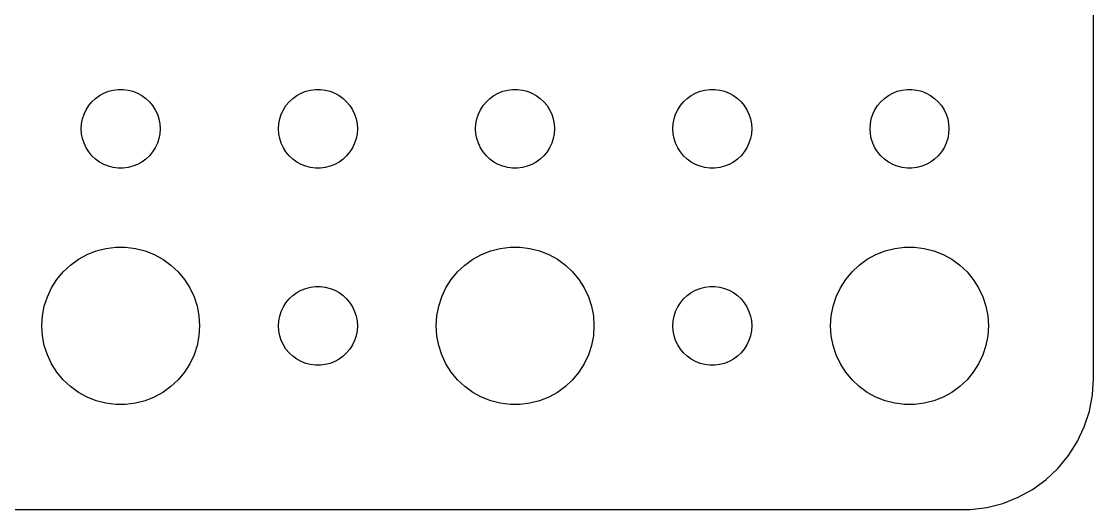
# Model space of a CAD drawing. Header units: metres. Extents: x -74 to 74, y -44 to 44.
# Drawn here: x 33.73 to 74.5, y -44.49 to -25.92 of the extents above; entities that cross this region are included whole.
import ezdxf

# ---------------------------------------------------------------- set-up
doc = ezdxf.new("R2010")
doc.units = ezdxf.units.M

msp = doc.modelspace()

# ---------------------------------------------------------------- linework, layer by layer
for p, q in [((74.5, -39.5), (74.5, 39.5)), ((37.0365, -28.5734), (37.2189, -28.5266)), ((37.2189, -28.5266), (37.4058, -28.503)), ((37.4058, -28.503), (37.5942, -28.503)), ((37.5942, -28.503), (37.7811, -28.5266)), ((37.7811, -28.5266), (37.9635, -28.5734)), ((44.5365, -28.5734), (44.7189, -28.5266)), ((44.7189, -28.5266), (44.9058, -28.503)), ((44.9058, -28.503), (45.0942, -28.503)), ((45.0942, -28.503), (45.2811, -28.5266)), ((45.2811, -28.5266), (45.4635, -28.5734)), ((52.0365, -28.5734), (52.2189, -28.5266)), ((52.2189, -28.5266), (52.4058, -28.503)), ((52.4058, -28.503), (52.5942, -28.503)), ((52.5942, -28.503), (52.7811, -28.5266)), ((52.7811, -28.5266), (52.9635, -28.5734)), ((59.5365, -28.5734), (59.7189, -28.5266)), ((59.7189, -28.5266), (59.9058, -28.503)), ((59.9058, -28.503), (60.0942, -28.503)), ((60.0942, -28.503), (60.2811, -28.5266)), ((60.2811, -28.5266), (60.4635, -28.5734)), ((67.0365, -28.5734), (67.2189, -28.5266)), ((67.2189, -28.5266), (67.4058, -28.503)), ((67.4058, -28.503), (67.5942, -28.503)), ((67.5942, -28.503), (67.7811, -28.5266)), ((67.7811, -28.5266), (67.9635, -28.5734)), ((36.4065, -28.9732), (36.5439, -28.8442)), ((36.5439, -28.8442), (36.6963, -28.7335)), ((36.6963, -28.7335), (36.8613, -28.6427)), ((36.8613, -28.6427), (37.0365, -28.5734)), ((37.9635, -28.5734), (38.1387, -28.6427)), ((38.1387, -28.6427), (38.3037, -28.7335)), ((38.3037, -28.7335), (38.4561, -28.8442)), ((38.4561, -28.8442), (38.5934, -28.9732)), ((43.9065, -28.9732), (44.0439, -28.8442)), ((44.0439, -28.8442), (44.1963, -28.7335)), ((44.1963, -28.7335), (44.3613, -28.6427)), ((44.3613, -28.6427), (44.5365, -28.5734)), ((45.4635, -28.5734), (45.6387, -28.6427)), ((45.6387, -28.6427), (45.8037, -28.7335)), ((45.8037, -28.7335), (45.9561, -28.8442)), ((45.9561, -28.8442), (46.0934, -28.9732)), ((51.4065, -28.9732), (51.5439, -28.8442)), ((51.5439, -28.8442), (51.6963, -28.7335)), ((51.6963, -28.7335), (51.8613, -28.6427)), ((51.8613, -28.6427), (52.0365, -28.5734)), ((52.9635, -28.5734), (53.1387, -28.6427)), ((53.1387, -28.6427), (53.3037, -28.7335)), ((53.3037, -28.7335), (53.4561, -28.8442)), ((53.4561, -28.8442), (53.5934, -28.9732)), ((58.9065, -28.9732), (59.0439, -28.8442)), ((59.0439, -28.8442), (59.1963, -28.7335)), ((59.1963, -28.7335), (59.3613, -28.6427)), ((59.3613, -28.6427), (59.5365, -28.5734)), ((60.4635, -28.5734), (60.6387, -28.6427)), ((60.6387, -28.6427), (60.8037, -28.7335)), ((60.8037, -28.7335), (60.9561, -28.8442)), ((60.9561, -28.8442), (61.0934, -28.9732)), ((66.4065, -28.9732), (66.5439, -28.8442)), ((66.5439, -28.8442), (66.6963, -28.7335)), ((66.6963, -28.7335), (66.8613, -28.6427)), ((66.8613, -28.6427), (67.0365, -28.5734)), ((67.9635, -28.5734), (68.1387, -28.6427)), ((68.1387, -28.6427), (68.3037, -28.7335)), ((68.3037, -28.7335), (68.4561, -28.8442)), ((68.4561, -28.8442), (68.5934, -28.9732)), ((36.1053, -29.4478), (36.1855, -29.2774)), ((36.1855, -29.2774), (36.2865, -29.1183)), ((36.2865, -29.1183), (36.4065, -28.9732)), ((38.5934, -28.9732), (38.7135, -29.1183)), ((38.7135, -29.1183), (38.8145, -29.2774)), ((38.8145, -29.2774), (38.8947, -29.4478)), ((43.6053, -29.4478), (43.6855, -29.2774)), ((43.6855, -29.2774), (43.7865, -29.1183)), ((43.7865, -29.1183), (43.9065, -28.9732)), ((46.0934, -28.9732), (46.2135, -29.1183)), ((46.2135, -29.1183), (46.3145, -29.2774)), ((46.3145, -29.2774), (46.3947, -29.4478)), ((51.1053, -29.4478), (51.1855, -29.2774)), ((51.1855, -29.2774), (51.2865, -29.1183)), ((51.2865, -29.1183), (51.4065, -28.9732)), ((53.5934, -28.9732), (53.7135, -29.1183)), ((53.7135, -29.1183), (53.8145, -29.2774)), ((53.8145, -29.2774), (53.8947, -29.4478)), ((58.6053, -29.4478), (58.6855, -29.2774)), ((58.6855, -29.2774), (58.7865, -29.1183)), ((58.7865, -29.1183), (58.9065, -28.9732)), ((61.0934, -28.9732), (61.2135, -29.1183)), ((61.2135, -29.1183), (61.3145, -29.2774)), ((61.3145, -29.2774), (61.3947, -29.4478)), ((66.1053, -29.4478), (66.1855, -29.2774)), ((66.1855, -29.2774), (66.2865, -29.1183)), ((66.2865, -29.1183), (66.4065, -28.9732)), ((68.5934, -28.9732), (68.7135, -29.1183)), ((68.7135, -29.1183), (68.8145, -29.2774)), ((68.8145, -29.2774), (68.8947, -29.4478)), ((36.0118, -29.812), (36.0471, -29.627)), ((36.0471, -29.627), (36.1053, -29.4478)), ((38.8947, -29.4478), (38.9529, -29.627)), ((38.9529, -29.627), (38.9882, -29.812)), ((43.5118, -29.812), (43.5471, -29.627)), ((43.5471, -29.627), (43.6053, -29.4478)), ((46.3947, -29.4478), (46.4529, -29.627)), ((46.4529, -29.627), (46.4882, -29.812)), ((51.0118, -29.812), (51.0471, -29.627)), ((51.0471, -29.627), (51.1053, -29.4478)), ((53.8947, -29.4478), (53.9529, -29.627)), ((53.9529, -29.627), (53.9882, -29.812)), ((58.5118, -29.812), (58.5471, -29.627)), ((58.5471, -29.627), (58.6053, -29.4478)), ((61.3947, -29.4478), (61.4529, -29.627)), ((61.4529, -29.627), (61.4882, -29.812)), ((66.0118, -29.812), (66.0471, -29.627)), ((66.0471, -29.627), (66.1053, -29.4478)), ((68.8947, -29.4478), (68.9529, -29.627)), ((68.9529, -29.627), (68.9882, -29.812)), ((36, -30), (36.0118, -29.812)), ((36.0118, -30.188), (36, -30)), ((38.9882, -29.812), (39, -30)), ((39, -30), (38.9882, -30.188)), ((43.5, -30), (43.5118, -29.812)), ((43.5118, -30.188), (43.5, -30)), ((46.4882, -29.812), (46.5, -30)), ((46.5, -30), (46.4882, -30.188)), ((51, -30), (51.0118, -29.812)), ((51.0118, -30.188), (51, -30)), ((53.9882, -29.812), (54, -30)), ((54, -30), (53.9882, -30.188)), ((58.5, -30), (58.5118, -29.812)), ((58.5118, -30.188), (58.5, -30)), ((61.4882, -29.812), (61.5, -30)), ((61.5, -30), (61.4882, -30.188)), ((66, -30), (66.0118, -29.812)), ((66.0118, -30.188), (66, -30)), ((68.9882, -29.812), (69, -30)), ((69, -30), (68.9882, -30.188)), ((36.0471, -30.373), (36.0118, -30.188)), ((36.1053, -30.5522), (36.0471, -30.373)), ((36.1855, -30.7226), (36.1053, -30.5522)), ((38.8947, -30.5522), (38.8145, -30.7226)), ((38.9529, -30.373), (38.8947, -30.5522)), ((38.9882, -30.188), (38.9529, -30.373)), ((43.5471, -30.373), (43.5118, -30.188)), ((43.6053, -30.5522), (43.5471, -30.373)), ((43.6855, -30.7226), (43.6053, -30.5522)), ((46.3947, -30.5522), (46.3145, -30.7226)), ((46.4529, -30.373), (46.3947, -30.5522)), ((46.4882, -30.188), (46.4529, -30.373)), ((51.0471, -30.373), (51.0118, -30.188)), ((51.1053, -30.5522), (51.0471, -30.373)), ((51.1855, -30.7226), (51.1053, -30.5522)), ((53.8947, -30.5522), (53.8145, -30.7226)), ((53.9529, -30.373), (53.8947, -30.5522)), ((53.9882, -30.188), (53.9529, -30.373)), ((58.5471, -30.373), (58.5118, -30.188)), ((58.6053, -30.5522), (58.5471, -30.373)), ((58.6855, -30.7226), (58.6053, -30.5522)), ((61.3947, -30.5522), (61.3145, -30.7226)), ((61.4529, -30.373), (61.3947, -30.5522)), ((61.4882, -30.188), (61.4529, -30.373)), ((66.0471, -30.373), (66.0118, -30.188)), ((66.1053, -30.5522), (66.0471, -30.373)), ((66.1855, -30.7226), (66.1053, -30.5522)), ((68.8947, -30.5522), (68.8145, -30.7226)), ((68.9529, -30.373), (68.8947, -30.5522)), ((68.9882, -30.188), (68.9529, -30.373)), ((36.2865, -30.8817), (36.1855, -30.7226)), ((36.4065, -31.0268), (36.2865, -30.8817)), ((38.7135, -30.8817), (38.5934, -31.0268)), ((38.8145, -30.7226), (38.7135, -30.8817)), ((43.7865, -30.8817), (43.6855, -30.7226)), ((43.9065, -31.0268), (43.7865, -30.8817)), ((46.2135, -30.8817), (46.0934, -31.0268)), ((46.3145, -30.7226), (46.2135, -30.8817)), ((51.2865, -30.8817), (51.1855, -30.7226)), ((51.4065, -31.0268), (51.2865, -30.8817)), ((53.7135, -30.8817), (53.5934, -31.0268)), ((53.8145, -30.7226), (53.7135, -30.8817)), ((58.7865, -30.8817), (58.6855, -30.7226)), ((58.9065, -31.0268), (58.7865, -30.8817)), ((61.2135, -30.8817), (61.0934, -31.0268)), ((61.3145, -30.7226), (61.2135, -30.8817)), ((66.2865, -30.8817), (66.1855, -30.7226)), ((66.4065, -31.0268), (66.2865, -30.8817)), ((68.7135, -30.8817), (68.5934, -31.0268)), ((68.8145, -30.7226), (68.7135, -30.8817)), ((36.5439, -31.1558), (36.4065, -31.0268)), ((36.6963, -31.2665), (36.5439, -31.1558)), ((36.8613, -31.3572), (36.6963, -31.2665)), ((37.0365, -31.4266), (36.8613, -31.3572)), ((38.1387, -31.3572), (37.9635, -31.4266)), ((38.3037, -31.2665), (38.1387, -31.3572)), ((38.4561, -31.1558), (38.3037, -31.2665)), ((38.5934, -31.0268), (38.4561, -31.1558)), ((44.0439, -31.1558), (43.9065, -31.0268)), ((44.1963, -31.2665), (44.0439, -31.1558)), ((44.3613, -31.3572), (44.1963, -31.2665)), ((44.5365, -31.4266), (44.3613, -31.3572)), ((45.6387, -31.3572), (45.4635, -31.4266)), ((45.8037, -31.2665), (45.6387, -31.3572)), ((45.9561, -31.1558), (45.8037, -31.2665)), ((46.0934, -31.0268), (45.9561, -31.1558)), ((51.5439, -31.1558), (51.4065, -31.0268)), ((51.6963, -31.2665), (51.5439, -31.1558)), ((51.8613, -31.3572), (51.6963, -31.2665)), ((52.0365, -31.4266), (51.8613, -31.3572)), ((53.1387, -31.3572), (52.9635, -31.4266)), ((53.3037, -31.2665), (53.1387, -31.3572)), ((53.4561, -31.1558), (53.3037, -31.2665)), ((53.5934, -31.0268), (53.4561, -31.1558)), ((59.0439, -31.1558), (58.9065, -31.0268)), ((59.1963, -31.2665), (59.0439, -31.1558)), ((59.3613, -31.3572), (59.1963, -31.2665)), ((59.5365, -31.4266), (59.3613, -31.3572)), ((60.6387, -31.3572), (60.4635, -31.4266)), ((60.8037, -31.2665), (60.6387, -31.3572)), ((60.9561, -31.1558), (60.8037, -31.2665)), ((61.0934, -31.0268), (60.9561, -31.1558)), ((66.5439, -31.1558), (66.4065, -31.0268)), ((66.6963, -31.2665), (66.5439, -31.1558)), ((66.8613, -31.3572), (66.6963, -31.2665)), ((67.0365, -31.4266), (66.8613, -31.3572)), ((68.1387, -31.3572), (67.9635, -31.4266)), ((68.3037, -31.2665), (68.1387, -31.3572)), ((68.4561, -31.1558), (68.3037, -31.2665)), ((68.5934, -31.0268), (68.4561, -31.1558)), ((37.2189, -31.4734), (37.0365, -31.4266)), ((37.4058, -31.497), (37.2189, -31.4734)), ((37.5942, -31.497), (37.4058, -31.497)), ((37.7811, -31.4734), (37.5942, -31.497)), ((37.9635, -31.4266), (37.7811, -31.4734)), ((44.7189, -31.4734), (44.5365, -31.4266)), ((44.9058, -31.497), (44.7189, -31.4734)), ((45.0942, -31.497), (44.9058, -31.497)), ((45.2811, -31.4734), (45.0942, -31.497)), ((45.4635, -31.4266), (45.2811, -31.4734)), ((52.2189, -31.4734), (52.0365, -31.4266)), ((52.4058, -31.497), (52.2189, -31.4734)), ((52.5942, -31.497), (52.4058, -31.497)), ((52.7811, -31.4734), (52.5942, -31.497)), ((52.9635, -31.4266), (52.7811, -31.4734)), ((59.7189, -31.4734), (59.5365, -31.4266)), ((59.9058, -31.497), (59.7189, -31.4734)), ((60.0942, -31.497), (59.9058, -31.497)), ((60.2811, -31.4734), (60.0942, -31.497)), ((60.4635, -31.4266), (60.2811, -31.4734)), ((67.2189, -31.4734), (67.0365, -31.4266)), ((67.4058, -31.497), (67.2189, -31.4734)), ((67.5942, -31.497), (67.4058, -31.497)), ((67.7811, -31.4734), (67.5942, -31.497)), ((67.9635, -31.4266), (67.7811, -31.4734)), ((36.2227, -34.7855), (36.5729, -34.6468)), ((36.5729, -34.6468), (36.9379, -34.5531)), ((36.9379, -34.5531), (37.3116, -34.5059)), ((37.3116, -34.5059), (37.6884, -34.5059)), ((37.6884, -34.5059), (38.0621, -34.5531)), ((38.0621, -34.5531), (38.427, -34.6468)), ((38.427, -34.6468), (38.7773, -34.7855)), ((51.2227, -34.7855), (51.5729, -34.6468)), ((51.5729, -34.6468), (51.9379, -34.5531)), ((51.9379, -34.5531), (52.3116, -34.5059)), ((52.3116, -34.5059), (52.6884, -34.5059)), ((52.6884, -34.5059), (53.0621, -34.5531)), ((53.0621, -34.5531), (53.427, -34.6468)), ((53.427, -34.6468), (53.7773, -34.7855)), ((66.2227, -34.7855), (66.573, -34.6468)), ((66.573, -34.6468), (66.9379, -34.5531)), ((66.9379, -34.5531), (67.3116, -34.5059)), ((67.3116, -34.5059), (67.6884, -34.5059)), ((67.6884, -34.5059), (68.0621, -34.5531)), ((68.0621, -34.5531), (68.427, -34.6468)), ((68.427, -34.6468), (68.7773, -34.7855)), ((35.5877, -35.1885), (35.8925, -34.967)), ((35.8925, -34.967), (36.2227, -34.7855)), ((38.7773, -34.7855), (39.1075, -34.967)), ((39.1075, -34.967), (39.4123, -35.1885)), ((50.5877, -35.1885), (50.8925, -34.967)), ((50.8925, -34.967), (51.2227, -34.7855)), ((53.7773, -34.7855), (54.1075, -34.967)), ((54.1075, -34.967), (54.4123, -35.1885)), ((65.5877, -35.1885), (65.8925, -34.967)), ((65.8925, -34.967), (66.2227, -34.7855)), ((68.7773, -34.7855), (69.1075, -34.967)), ((69.1075, -34.967), (69.4123, -35.1885)), ((35.0729, -35.7366), (35.3131, -35.4464)), ((35.3131, -35.4464), (35.5877, -35.1885)), ((39.4123, -35.1885), (39.6869, -35.4464)), ((39.6869, -35.4464), (39.927, -35.7366)), ((50.0729, -35.7366), (50.3131, -35.4464)), ((50.3131, -35.4464), (50.5877, -35.1885)), ((54.4123, -35.1885), (54.6869, -35.4464)), ((54.6869, -35.4464), (54.927, -35.7366)), ((65.073, -35.7366), (65.3131, -35.4464)), ((65.3131, -35.4464), (65.5877, -35.1885)), ((69.4123, -35.1885), (69.6869, -35.4464)), ((69.6869, -35.4464), (69.927, -35.7366)), ((34.8711, -36.0547), (35.0729, -35.7366)), ((39.927, -35.7366), (40.1289, -36.0547)), ((49.8711, -36.0547), (50.0729, -35.7366)), ((54.927, -35.7366), (55.1289, -36.0547)), ((64.8711, -36.0547), (65.073, -35.7366)), ((69.927, -35.7366), (70.1289, -36.0547)), ((34.7107, -36.3956), (34.8711, -36.0547)), ((40.1289, -36.0547), (40.2893, -36.3956)), ((44.0439, -36.3442), (44.1963, -36.2335)), ((44.1963, -36.2335), (44.3613, -36.1428)), ((44.3613, -36.1428), (44.5365, -36.0734)), ((44.5365, -36.0734), (44.7189, -36.0266)), ((44.7189, -36.0266), (44.9058, -36.003)), ((44.9058, -36.003), (45.0942, -36.003)), ((45.0942, -36.003), (45.2811, -36.0266)), ((45.2811, -36.0266), (45.4635, -36.0734)), ((45.4635, -36.0734), (45.6387, -36.1428)), ((45.6387, -36.1428), (45.8037, -36.2335)), ((45.8037, -36.2335), (45.9561, -36.3442)), ((49.7107, -36.3956), (49.8711, -36.0547)), ((55.1289, -36.0547), (55.2893, -36.3956)), ((59.0439, -36.3442), (59.1963, -36.2335)), ((59.1963, -36.2335), (59.3613, -36.1428)), ((59.3613, -36.1428), (59.5365, -36.0734)), ((59.5365, -36.0734), (59.7189, -36.0266)), ((59.7189, -36.0266), (59.9058, -36.003)), ((59.9058, -36.003), (60.0942, -36.003)), ((60.0942, -36.003), (60.2811, -36.0266)), ((60.2811, -36.0266), (60.4635, -36.0734)), ((60.4635, -36.0734), (60.6387, -36.1428)), ((60.6387, -36.1428), (60.8037, -36.2335)), ((60.8037, -36.2335), (60.9561, -36.3442)), ((64.7107, -36.3956), (64.8711, -36.0547)), ((70.1289, -36.0547), (70.2893, -36.3956)), ((34.5942, -36.7539), (34.7107, -36.3956)), ((40.2893, -36.3956), (40.4057, -36.7539)), ((43.6855, -36.7774), (43.7865, -36.6183)), ((43.7865, -36.6183), (43.9065, -36.4732)), ((43.9065, -36.4732), (44.0439, -36.3442)), ((45.9561, -36.3442), (46.0934, -36.4732)), ((46.0934, -36.4732), (46.2135, -36.6183)), ((46.2135, -36.6183), (46.3145, -36.7774)), ((49.5942, -36.7539), (49.7107, -36.3956)), ((55.2893, -36.3956), (55.4057, -36.7539)), ((58.6855, -36.7774), (58.7865, -36.6183)), ((58.7865, -36.6183), (58.9065, -36.4732)), ((58.9065, -36.4732), (59.0439, -36.3442)), ((60.9561, -36.3442), (61.0934, -36.4732)), ((61.0934, -36.4732), (61.2135, -36.6183)), ((61.2135, -36.6183), (61.3145, -36.7774)), ((64.5943, -36.7539), (64.7107, -36.3956)), ((70.2893, -36.3956), (70.4057, -36.7539)), ((34.5237, -37.124), (34.5942, -36.7539)), ((40.4057, -36.7539), (40.4763, -37.124)), ((43.5471, -37.127), (43.6053, -36.9478)), ((43.6053, -36.9478), (43.6855, -36.7774)), ((46.3145, -36.7774), (46.3947, -36.9478)), ((46.3947, -36.9478), (46.4529, -37.127)), ((49.5237, -37.124), (49.5942, -36.7539)), ((55.4057, -36.7539), (55.4763, -37.124)), ((58.5471, -37.127), (58.6053, -36.9478)), ((58.6053, -36.9478), (58.6855, -36.7774)), ((61.3145, -36.7774), (61.3947, -36.9478)), ((61.3947, -36.9478), (61.4529, -37.127)), ((64.5237, -37.124), (64.5943, -36.7539)), ((70.4057, -36.7539), (70.4763, -37.124)), ((34.5, -37.5), (34.5237, -37.124)), ((34.5237, -37.876), (34.5, -37.5)), ((40.4763, -37.124), (40.5, -37.5)), ((40.5, -37.5), (40.4763, -37.876)), ((43.5, -37.5), (43.5118, -37.312)), ((43.5118, -37.688), (43.5, -37.5)), ((43.5118, -37.312), (43.5471, -37.127)), ((46.4529, -37.127), (46.4882, -37.312)), ((46.4882, -37.312), (46.5, -37.5)), ((46.5, -37.5), (46.4882, -37.688)), ((49.5, -37.5), (49.5237, -37.124)), ((49.5237, -37.876), (49.5, -37.5)), ((55.4763, -37.124), (55.5, -37.5)), ((55.5, -37.5), (55.4763, -37.876)), ((58.5, -37.5), (58.5118, -37.312)), ((58.5118, -37.688), (58.5, -37.5)), ((58.5118, -37.312), (58.5471, -37.127)), ((61.4529, -37.127), (61.4882, -37.312)), ((61.4882, -37.312), (61.5, -37.5)), ((61.5, -37.5), (61.4882, -37.688)), ((64.5, -37.5), (64.5237, -37.124)), ((64.5237, -37.876), (64.5, -37.5)), ((70.4763, -37.124), (70.5, -37.5)), ((70.5, -37.5), (70.4763, -37.876)), ((34.5942, -38.2461), (34.5237, -37.876)), ((40.4763, -37.876), (40.4057, -38.2461)), ((43.5471, -37.873), (43.5118, -37.688)), ((43.6053, -38.0522), (43.5471, -37.873)), ((46.4529, -37.873), (46.3947, -38.0522)), ((46.4882, -37.688), (46.4529, -37.873)), ((49.5942, -38.2461), (49.5237, -37.876)), ((55.4763, -37.876), (55.4057, -38.2461)), ((58.5471, -37.873), (58.5118, -37.688)), ((58.6053, -38.0522), (58.5471, -37.873)), ((61.4529, -37.873), (61.3947, -38.0522)), ((61.4882, -37.688), (61.4529, -37.873)), ((64.5943, -38.2461), (64.5237, -37.876)), ((70.4763, -37.876), (70.4057, -38.2461)), ((34.7107, -38.6044), (34.5942, -38.2461)), ((40.4057, -38.2461), (40.2893, -38.6044)), ((43.6855, -38.2226), (43.6053, -38.0522)), ((43.7865, -38.3817), (43.6855, -38.2226)), ((46.3145, -38.2226), (46.2135, -38.3817)), ((46.3947, -38.0522), (46.3145, -38.2226)), ((49.7107, -38.6044), (49.5942, -38.2461)), ((55.4057, -38.2461), (55.2893, -38.6044)), ((58.6855, -38.2226), (58.6053, -38.0522)), ((58.7865, -38.3817), (58.6855, -38.2226)), ((61.3145, -38.2226), (61.2135, -38.3817)), ((61.3947, -38.0522), (61.3145, -38.2226)), ((64.7107, -38.6044), (64.5943, -38.2461)), ((70.4057, -38.2461), (70.2893, -38.6044)), ((34.8711, -38.9453), (34.7107, -38.6044)), ((40.2893, -38.6044), (40.1289, -38.9453)), ((43.9065, -38.5268), (43.7865, -38.3817)), ((44.0439, -38.6558), (43.9065, -38.5268)), ((44.1963, -38.7665), (44.0439, -38.6558)), ((45.9561, -38.6558), (45.8037, -38.7665)), ((46.0934, -38.5268), (45.9561, -38.6558)), ((46.2135, -38.3817), (46.0934, -38.5268)), ((49.8711, -38.9453), (49.7107, -38.6044)), ((55.2893, -38.6044), (55.1289, -38.9453)), ((58.9065, -38.5268), (58.7865, -38.3817)), ((59.0439, -38.6558), (58.9065, -38.5268)), ((59.1963, -38.7665), (59.0439, -38.6558)), ((60.9561, -38.6558), (60.8037, -38.7665)), ((61.0934, -38.5268), (60.9561, -38.6558)), ((61.2135, -38.3817), (61.0934, -38.5268)), ((64.8711, -38.9453), (64.7107, -38.6044)), ((70.2893, -38.6044), (70.1289, -38.9453)), ((35.0729, -39.2634), (34.8711, -38.9453)), ((40.1289, -38.9453), (39.927, -39.2634)), ((44.3613, -38.8572), (44.1963, -38.7665)), ((44.5365, -38.9266), (44.3613, -38.8572)), ((44.7189, -38.9734), (44.5365, -38.9266)), ((44.9058, -38.997), (44.7189, -38.9734)), ((45.0942, -38.997), (44.9058, -38.997)), ((45.2811, -38.9734), (45.0942, -38.997)), ((45.4635, -38.9266), (45.2811, -38.9734)), ((45.6387, -38.8572), (45.4635, -38.9266)), ((45.8037, -38.7665), (45.6387, -38.8572)), ((50.0729, -39.2634), (49.8711, -38.9453)), ((55.1289, -38.9453), (54.927, -39.2634)), ((59.3613, -38.8572), (59.1963, -38.7665)), ((59.5365, -38.9266), (59.3613, -38.8572)), ((59.7189, -38.9734), (59.5365, -38.9266)), ((59.9058, -38.997), (59.7189, -38.9734)), ((60.0942, -38.997), (59.9058, -38.997)), ((60.2811, -38.9734), (60.0942, -38.997)), ((60.4635, -38.9266), (60.2811, -38.9734)), ((60.6387, -38.8572), (60.4635, -38.9266)), ((60.8037, -38.7665), (60.6387, -38.8572)), ((65.073, -39.2634), (64.8711, -38.9453)), ((70.1289, -38.9453), (69.927, -39.2634)), ((35.3131, -39.5536), (35.0729, -39.2634)), ((39.927, -39.2634), (39.6869, -39.5536)), ((50.3131, -39.5536), (50.0729, -39.2634)), ((54.927, -39.2634), (54.6869, -39.5536)), ((65.3131, -39.5536), (65.073, -39.2634)), ((69.927, -39.2634), (69.6869, -39.5536)), ((74.4606, -40.1267), (74.5, -39.5)), ((35.5877, -39.8115), (35.3131, -39.5536)), ((35.8925, -40.033), (35.5877, -39.8115)), ((39.4123, -39.8115), (39.1075, -40.033)), ((39.6869, -39.5536), (39.4123, -39.8115)), ((50.5877, -39.8115), (50.3131, -39.5536)), ((50.8925, -40.033), (50.5877, -39.8115)), ((54.4123, -39.8115), (54.1075, -40.033)), ((54.6869, -39.5536), (54.4123, -39.8115)), ((65.5877, -39.8115), (65.3131, -39.5536)), ((65.8925, -40.033), (65.5877, -39.8115)), ((69.4123, -39.8115), (69.1075, -40.033)), ((69.6869, -39.5536), (69.4123, -39.8115)), ((36.2227, -40.2145), (35.8925, -40.033)), ((36.5729, -40.3532), (36.2227, -40.2145)), ((36.9379, -40.4469), (36.5729, -40.3532)), ((38.427, -40.3532), (38.0621, -40.4469)), ((38.7773, -40.2145), (38.427, -40.3532)), ((39.1075, -40.033), (38.7773, -40.2145)), ((51.2227, -40.2145), (50.8925, -40.033)), ((51.5729, -40.3532), (51.2227, -40.2145)), ((51.9379, -40.4469), (51.5729, -40.3532)), ((53.427, -40.3532), (53.0621, -40.4469)), ((53.7773, -40.2145), (53.427, -40.3532)), ((54.1075, -40.033), (53.7773, -40.2145)), ((66.2227, -40.2145), (65.8925, -40.033)), ((66.573, -40.3532), (66.2227, -40.2145)), ((66.9379, -40.4469), (66.573, -40.3532)), ((68.427, -40.3532), (68.0621, -40.4469)), ((68.7773, -40.2145), (68.427, -40.3532)), ((69.1075, -40.033), (68.7773, -40.2145)), ((74.3429, -40.7434), (74.4606, -40.1267)), ((37.3116, -40.4941), (36.9379, -40.4469)), ((37.6884, -40.4941), (37.3116, -40.4941)), ((38.0621, -40.4469), (37.6884, -40.4941)), ((52.3116, -40.4941), (51.9379, -40.4469)), ((52.6884, -40.4941), (52.3116, -40.4941)), ((53.0621, -40.4469), (52.6884, -40.4941)), ((67.3116, -40.4941), (66.9379, -40.4469)), ((67.6884, -40.4941), (67.3116, -40.4941)), ((68.0621, -40.4469), (67.6884, -40.4941)), ((74.1489, -41.3406), (74.3429, -40.7434)), ((73.8815, -41.9088), (74.1489, -41.3406)), ((73.5451, -42.4389), (73.8815, -41.9088)), ((73.1448, -42.9227), (73.5451, -42.4389)), ((72.6871, -43.3526), (73.1448, -42.9227)), ((72.1791, -43.7216), (72.6871, -43.3526)), ((71.0451, -44.2553), (71.6289, -44.0241)), ((71.6289, -44.0241), (72.1791, -43.7216)), ((69.8139, -44.4901), (70.4369, -44.4114)), ((70.4369, -44.4114), (71.0451, -44.2553)), ((-69.8139, -44.4901), (69.8139, -44.4901))]:
    msp.add_line(p, q)

doc.saveas('drawing.dxf')
